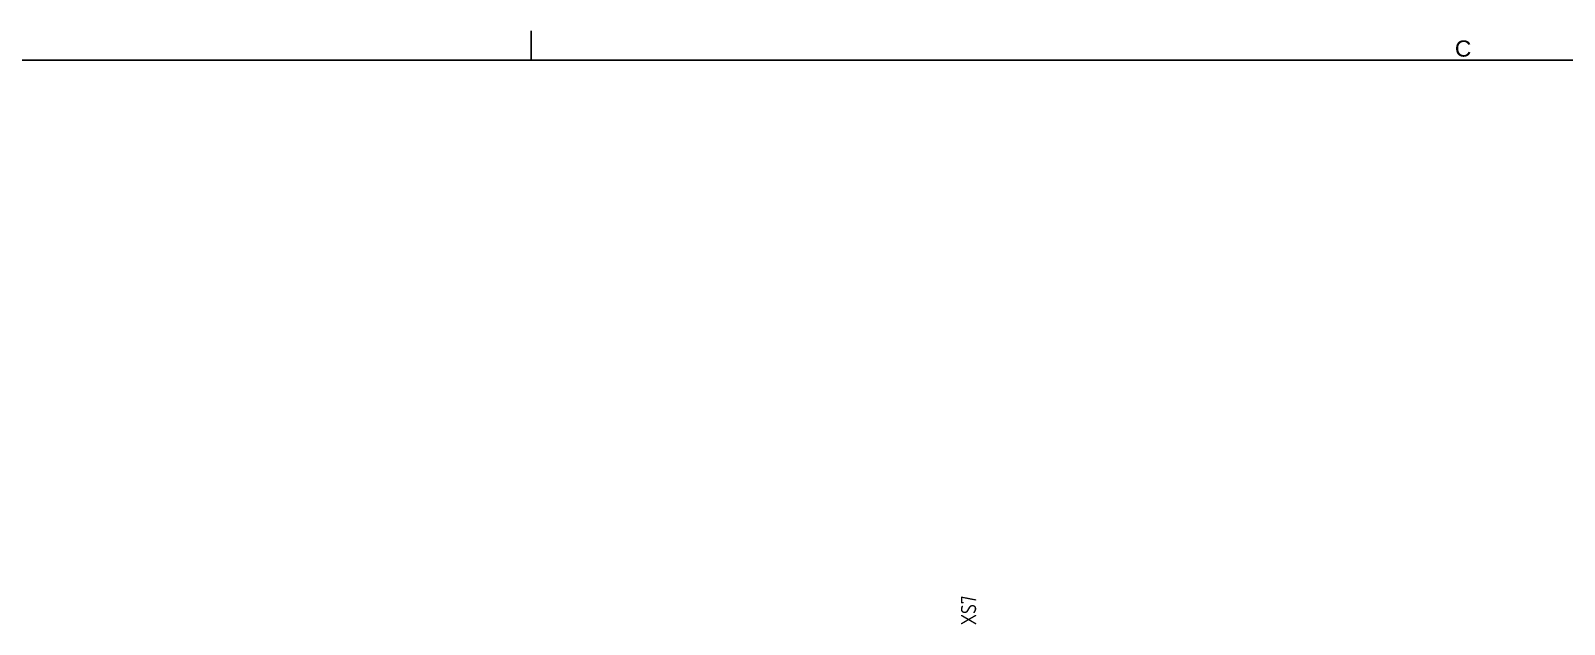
# Model space of a CAD drawing. Header units: inches. Extents: x 0 to 841, y -594 to 0.
# Drawn here: x 292.1 to 429.5, y -53.1 to 0 of the extents above; entities that cross this region are included whole.
import ezdxf

# ---------------------------------------------------------------- set-up
doc = ezdxf.new("R2010")
doc.units = ezdxf.units.IN
doc.header["$MEASUREMENT"] = 0
doc.styles.add('Arial0', font='arial.ttf', dxfattribs={"height": 2.265495})
doc.styles.add('GOST type A0', font='gost.TTF', dxfattribs={"height": 2.116667})

msp = doc.modelspace()

# ---------------------------------------------------------------- linework, layer by layer
at = {"color": 7}
for p, q in [((336.93, 0), (336.93, -2.65)), ((2.65, -2.65), (838.35, -2.65))]:
    msp.add_line(p, q, dxfattribs=at)

# ---------------------------------------------------------------- texts
at = {"color": 7, "style": 'Arial0'}
msp.add_text('C', height=1.45, dxfattribs=at).set_placement((419.66, -2.32))
at = {"color": 7, "style": 'GOST type A0'}
msp.add_text('XS7', height=1.38, rotation=90, dxfattribs=at).set_placement((376.79, -53.19))
msp.add_text('XS7', height=1.38, rotation=90, dxfattribs=at).set_placement((376.79, -53.19))

doc.saveas('drawing.dxf')
